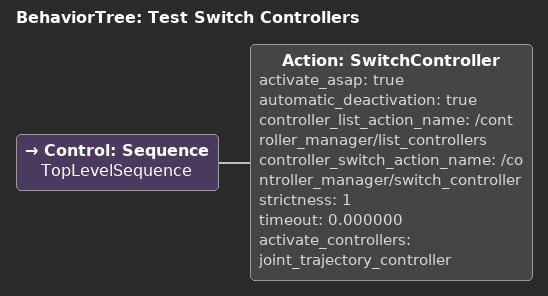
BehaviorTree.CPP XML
<?xml version="1.0" encoding="UTF-8" ?>
<root BTCPP_format="4" main_tree_to_execute="Test Switch Controllers">
  <BehaviorTree ID="Test Switch Controllers" _description="">
    <Control ID="Sequence" name="TopLevelSequence">
      <Action
        ID="SwitchController"
        activate_asap="true"
        automatic_deactivation="true"
        controller_list_action_name="/controller_manager/list_controllers"
        controller_switch_action_name="/controller_manager/switch_controller"
        strictness="1"
        timeout="0.000000"
        activate_controllers="joint_trajectory_controller"
      />
    </Control>
  </BehaviorTree>
</root>
